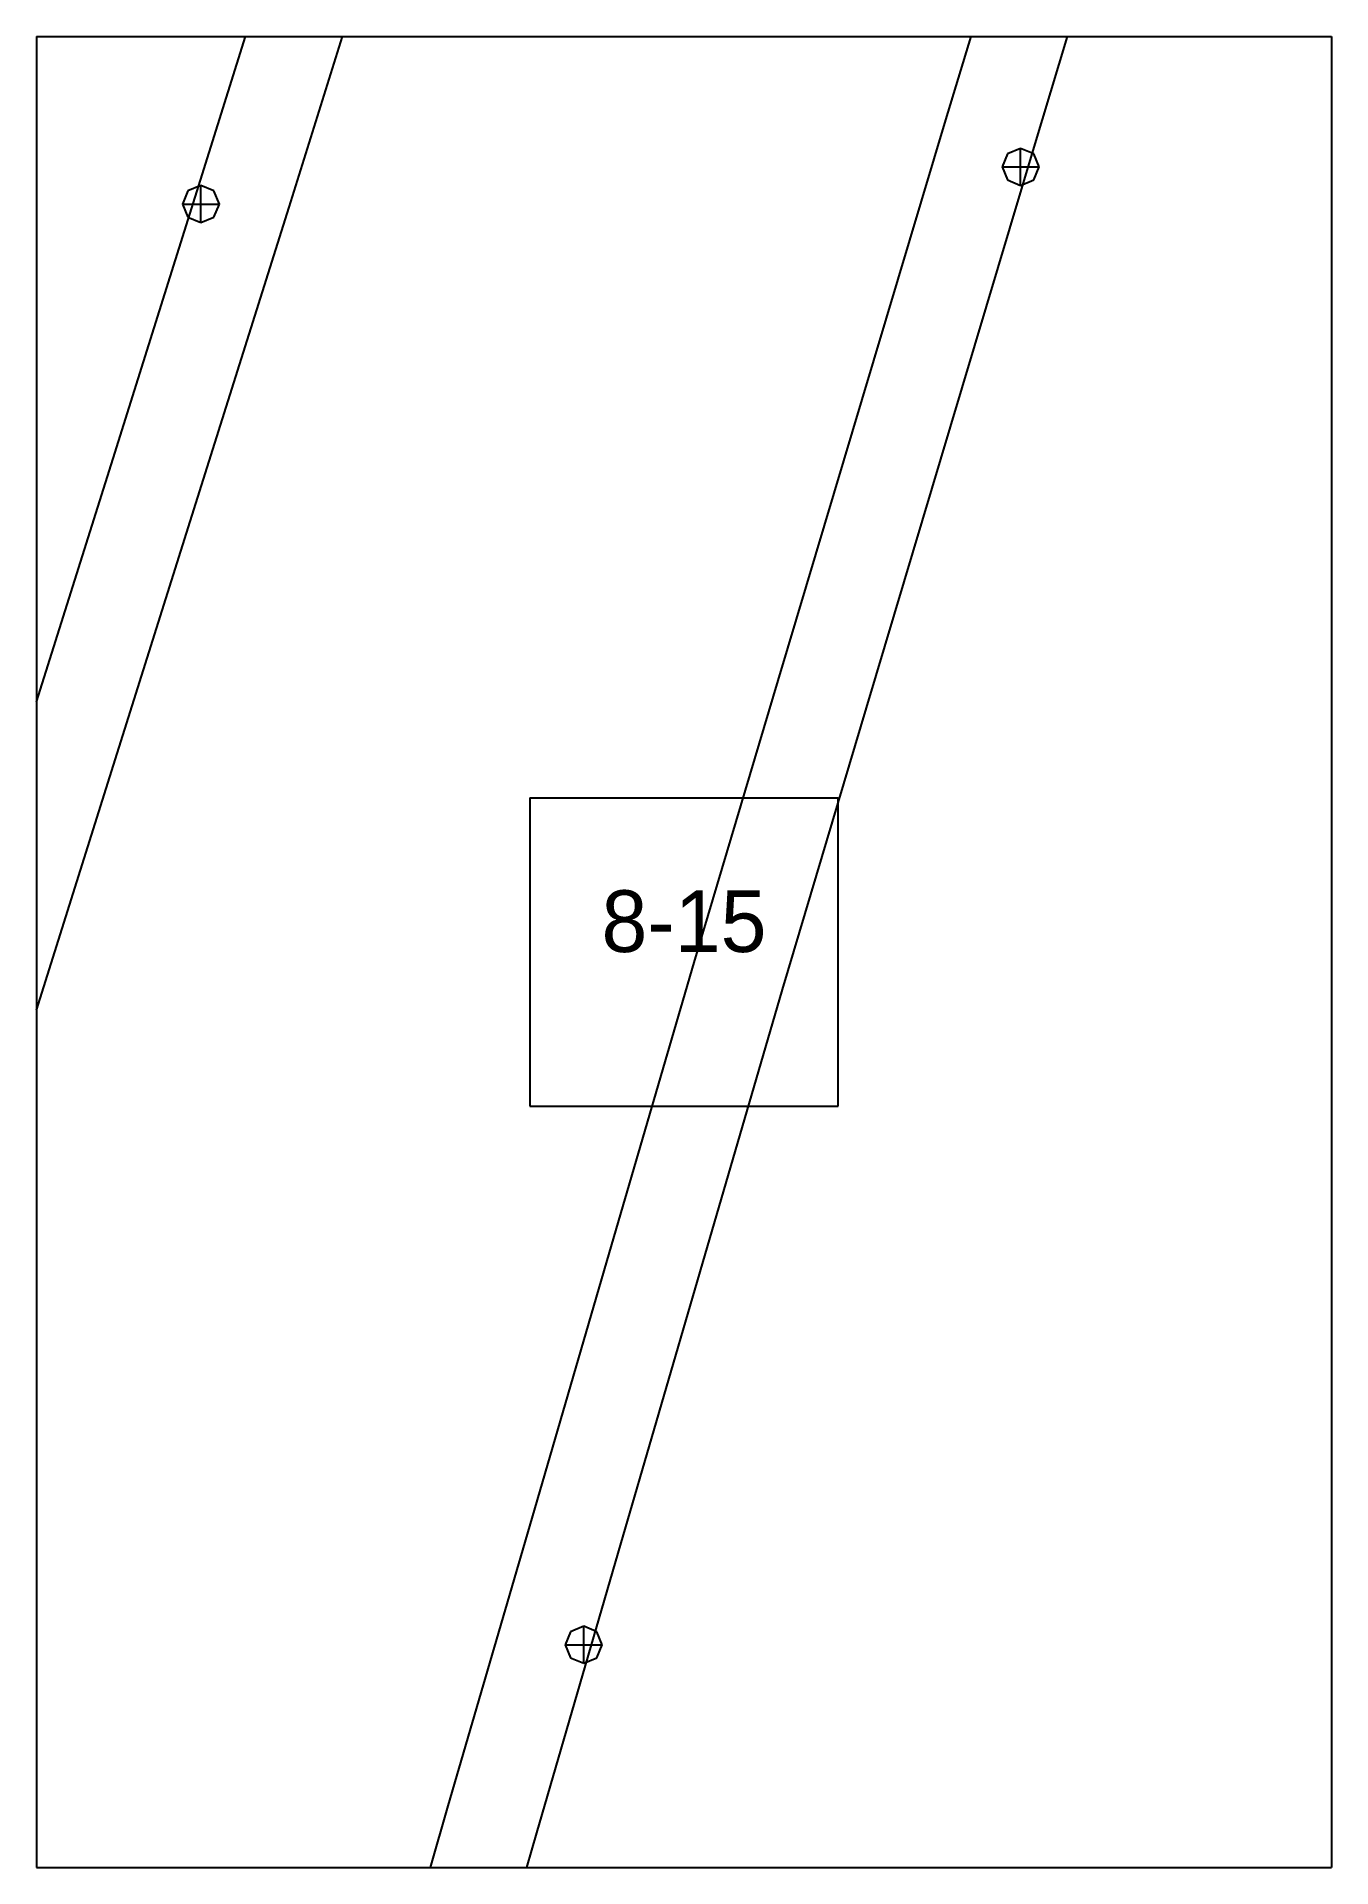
# Paper-space layout 'Plan 8-15' of a CAD drawing. Header units: metres, sheet in millimetres. Extents: x 0 to 210, y 0 to 297.
# The model-space entities are those that its viewports show. They can reach past a viewport. Long polylines and large blocks are cut down to what shows.
import ezdxf
from ezdxf.enums import TextEntityAlignment as Align

# ---------------------------------------------------------------- set-up
doc = ezdxf.new("R2010")
doc.units = ezdxf.units.M
for name, color, linetype in [('default', 7, 'Continuous'), ('TEXTLAYER', 7, 'Continuous'), ('VIEWPORTS', 7, 'Continuous')]:
    doc.layers.add(name, color=color, linetype=linetype)

msp = doc.modelspace()

# ---------------------------------------------------------------- linework, layer by layer
at = {"color": 9}
for p, q in [((2940, -1782), (2940, -2079)), ((2940, -1782), (2940, -2079)), ((3150, -1782), (3150, -2079)), ((3150, -1782), (3150, -2079)), ((2730, -2079), (2940, -2079)), ((2730, -2079), (2940, -2079)), ((2940, -2079), (3150, -2079)), ((2940, -2079), (2940, -2376)), ((2940, -2079), (3150, -2079)), ((2940, -2079), (2940, -2376)), ((3150, -2079), (3360, -2079)), ((3150, -2079), (3150, -2376)), ((3150, -2079), (3360, -2079)), ((3150, -2079), (3150, -2376)), ((3020, -2202.5), (3070, -2202.5)), ((3020, -2202.5), (3020, -2252.5)), ((3070, -2252.5), (3070, -2202.5)), ((3020, -2252.5), (3070, -2252.5)), ((2730, -2376), (2940, -2376)), ((2730, -2376), (2940, -2376)), ((2940, -2376), (3150, -2376)), ((2940, -2376), (2940, -2673)), ((2940, -2376), (3150, -2376)), ((2940, -2376), (2940, -2673)), ((3150, -2376), (3360, -2376)), ((3150, -2376), (3150, -2673)), ((3150, -2376), (3360, -2376)), ((3150, -2376), (3150, -2673))]:
    msp.add_line(p, q, dxfattribs=at)
at = {"layer": 'default', "color": 7, "linetype": 'Continuous'}
for p, q in [((3087.48, -2092.51), (3101.05, -2047.56)), ((3101.81, -2096.95), (3115.37, -2052.01)), ((2966.59, -2102.31), (2980.59, -2057.52)), ((2980.94, -2106.66), (2994.95, -2061.87)), ((3073.91, -2137.85), (3087.48, -2092.51)), ((3088.23, -2142.29), (3101.81, -2096.95)), ((3097.48, -2098.02), (3096.6, -2100.14)), ((3099.6, -2097.14), (3097.48, -2098.02)), ((3101.72, -2098.02), (3099.6, -2097.14)), ((3099.6, -2103.14), (3099.6, -2097.14)), ((3102.6, -2100.14), (3101.72, -2098.02)), ((2952.4, -2147.46), (2966.59, -2102.31)), ((3096.6, -2100.14), (3102.6, -2100.14)), ((3096.6, -2100.14), (3097.48, -2102.26)), ((3097.48, -2102.26), (3099.6, -2103.14)), ((3099.6, -2103.14), (3101.72, -2102.26)), ((3101.72, -2102.26), (3102.6, -2100.14)), ((2964.51, -2104.04), (2963.64, -2106.16)), ((2966.64, -2103.16), (2964.51, -2104.04)), ((2968.76, -2104.04), (2966.64, -2103.16)), ((2966.64, -2109.16), (2966.64, -2103.16)), ((2969.64, -2106.16), (2968.76, -2104.04)), ((2963.64, -2106.16), (2964.51, -2108.28)), ((2963.64, -2106.16), (2969.64, -2106.16)), ((2964.51, -2108.28), (2966.64, -2109.16)), ((2966.64, -2109.16), (2968.76, -2108.28)), ((2966.76, -2151.8), (2980.94, -2106.66)), ((2968.76, -2108.28), (2969.64, -2106.16)), ((3060.29, -2183.45), (3073.91, -2137.85)), ((3074.62, -2187.88), (3088.23, -2142.29)), ((2938.13, -2192.85), (2952.4, -2147.46)), ((2952.49, -2197.19), (2966.76, -2151.8)), ((3046.66, -2229.18), (3060.29, -2183.45)), ((3060.99, -2233.59), (3074.62, -2187.88)), ((2938.19, -2242.7), (2952.49, -2197.19)), ((3033.28, -2274.97), (3046.66, -2229.18)), ((3047.62, -2279.38), (3060.99, -2233.59)), ((3019.97, -2320.64), (3033.28, -2274.97)), ((3034.31, -2325.04), (3047.62, -2279.38)), ((3006.76, -2366.02), (3019.97, -2320.64)), ((3021.11, -2370.42), (3034.31, -2325.04)), ((3028.74, -2336.89), (3026.61, -2337.77)), ((3030.86, -2337.77), (3028.74, -2336.89)), ((3028.74, -2342.89), (3028.74, -2336.89)), ((3026.61, -2337.77), (3025.74, -2339.89)), ((3025.74, -2339.89), (3026.61, -2342.01)), ((3025.74, -2339.89), (3031.74, -2339.89)), ((3031.74, -2339.89), (3030.86, -2337.77)), ((3030.86, -2342.01), (3031.74, -2339.89)), ((3026.61, -2342.01), (3028.74, -2342.89)), ((3028.74, -2342.89), (3030.86, -2342.01)), ((2993.71, -2410.96), (3006.76, -2366.02)), ((3008.06, -2415.35), (3021.11, -2370.42))]:
    msp.add_line(p, q, dxfattribs=at)

# ---------------------------------------------------------------- texts
at = {"layer": 'TEXTLAYER', "color": 1}
msp.add_text('8-15', height=10, dxfattribs=at).set_placement((3045, -2227.5), align=Align.CENTER)

psp = doc.layouts.new('Plan 8-15')

# ---------------------------------------------------------------- viewports
at = {"layer": 'VIEWPORTS'}
psp.add_viewport(center=(105, 148.5), size=(210, 297), view_center_point=(3045, -2227.5), view_height=297, dxfattribs=at)

doc.saveas('drawing.dxf')
